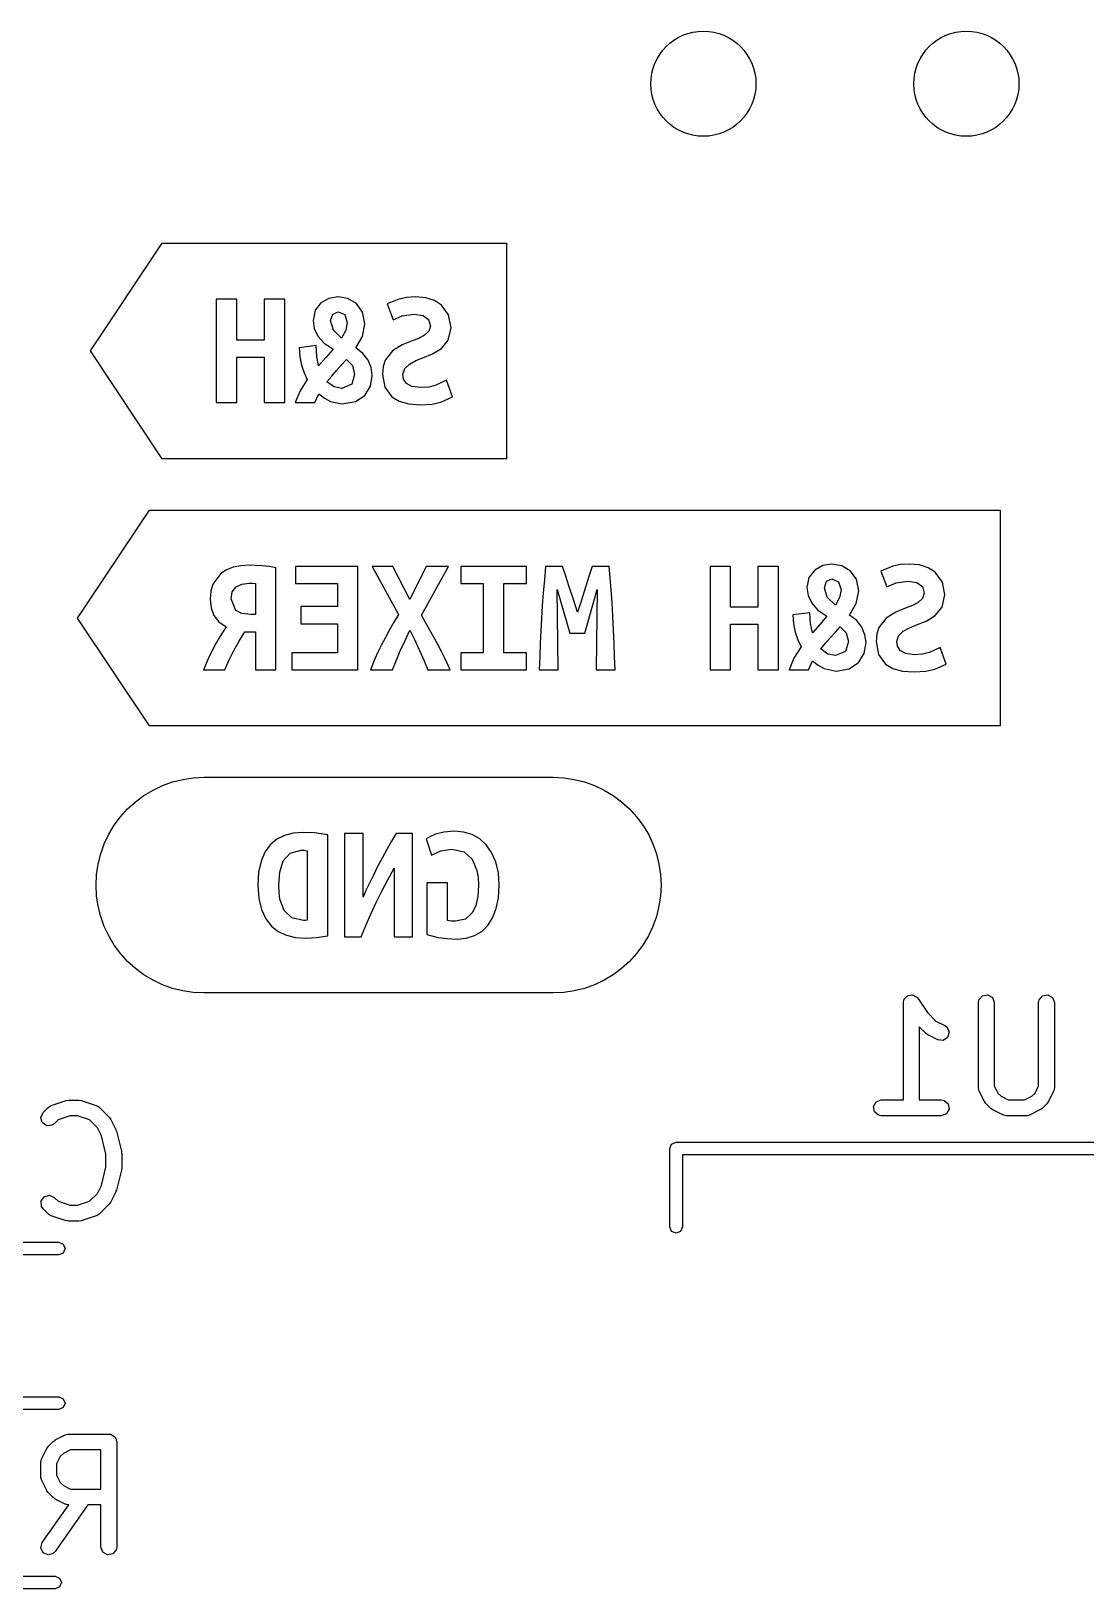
# Model space of a CAD drawing. Extents: x 84 to 124, y -233 to -38.
# Drawn here: x 95.25 to 105.28, y -105.13 to -90.31 of the extents above; entities that cross this region are included whole.
import ezdxf

# ---------------------------------------------------------------- set-up
doc = ezdxf.new("R2010")
doc.units = 0
doc.layers.add('BLACK', color=7, linetype='CONTINUOUS')

msp = doc.modelspace()

# ---------------------------------------------------------------- linework, layer by layer
at = {"layer": 'BLACK', "linetype": 'CONTINUOUS'}
for p, q in [((95.8124, -93.355), (96.496, -92.3296)), ((96.496, -92.3296), (99.7676, -92.3296)), ((99.7676, -92.3296), (99.7676, -94.3804)), ((97.0086, -92.8645), (97.0086, -93.8471)), ((97.2039, -92.8645), (97.0086, -92.8645)), ((97.2039, -93.2518), (97.2039, -92.8645)), ((97.6595, -92.8645), (97.4643, -92.8645)), ((97.4643, -92.8645), (97.4643, -93.2518)), ((97.6595, -93.8471), (97.6595, -92.8645)), ((98.0802, -92.8565), (98.004, -92.8986)), ((98.1675, -92.8422), (98.0802, -92.8565)), ((98.2604, -92.8581), (98.1675, -92.8422)), ((98.3421, -92.9057), (98.2604, -92.8581)), ((98.7462, -92.8629), (98.6327, -92.9089)), ((98.8194, -92.8474), (98.7462, -92.8629)), ((98.9041, -92.8422), (98.8194, -92.8474)), ((99.0014, -92.8509), (98.9041, -92.8422)), ((99.0837, -92.8768), (99.0014, -92.8509)), ((97.95, -92.9684), (97.9294, -93.0661)), ((98.004, -92.8986), (97.95, -92.9684)), ((98.0961, -93.0677), (98.1159, -93.005)), ((98.1159, -93.005), (98.1675, -92.9835)), ((98.1675, -92.9835), (98.231, -93.0105)), ((98.231, -93.0105), (98.2548, -93.0883)), ((98.4009, -92.9859), (98.3421, -92.9057)), ((98.4231, -93.0978), (98.4009, -92.9859)), ((98.6327, -92.9089), (98.6898, -93.0597)), ((98.7779, -93.0216), (98.8898, -93.0057)), ((98.8898, -93.0057), (98.9763, -93.0183)), ((99.151, -92.92), (99.0837, -92.8768)), ((99.2182, -93.0129), (99.151, -92.92)), ((99.2407, -93.1359), (99.2182, -93.0129)), ((97.9294, -93.0661), (97.9409, -93.1413)), ((97.9409, -93.1413), (97.9754, -93.2145)), ((98.1231, -93.1574), (98.0961, -93.0677)), ((98.2009, -93.2328), (98.1231, -93.1574)), ((98.2405, -93.1589), (98.2009, -93.2328)), ((98.2548, -93.0883), (98.2405, -93.1589)), ((98.3985, -93.2169), (98.4231, -93.0978)), ((98.6898, -93.0597), (98.7779, -93.0216)), ((98.9763, -93.0183), (99.0281, -93.0558)), ((99.0281, -93.0558), (99.0454, -93.1185)), ((99.0454, -93.1185), (99.0295, -93.1685)), ((99.2153, -93.2526), (99.2407, -93.1359)), ((97.4643, -93.2518), (97.2039, -93.2518)), ((97.958, -93.3042), (97.796, -93.3248)), ((97.9647, -93.4078), (97.958, -93.3042)), ((97.9754, -93.2145), (98.0346, -93.2814)), ((98.0346, -93.2814), (98.1199, -93.3375)), ((98.3358, -93.3264), (98.3985, -93.2169)), ((98.7763, -93.2986), (98.6842, -93.3558)), ((98.8724, -93.2597), (98.7763, -93.2986)), ((98.9335, -93.2359), (98.8724, -93.2597)), ((98.989, -93.2066), (98.9335, -93.2359)), ((99.0295, -93.1685), (98.989, -93.2066)), ((99.151, -93.3312), (99.2153, -93.2526)), ((96.496, -94.3804), (95.8124, -93.355)), ((97.2039, -93.8471), (97.2039, -93.4137)), ((97.2039, -93.4137), (97.4643, -93.4137)), ((97.4643, -93.4137), (97.4643, -93.8471)), ((97.796, -93.3248), (97.8026, -93.4106)), ((97.8026, -93.4106), (97.8191, -93.4899)), ((97.9818, -93.4963), (97.9647, -93.4078)), ((98.0532, -93.4153), (97.9818, -93.4963)), ((98.1199, -93.3375), (98.0532, -93.4153)), ((98.2005, -93.4887), (98.2469, -93.4376)), ((98.2469, -93.4376), (98.3032, -93.4955)), ((98.4039, -93.3794), (98.3358, -93.3264)), ((98.4525, -93.4431), (98.4039, -93.3794)), ((98.4816, -93.5139), (98.4525, -93.4431)), ((98.6152, -93.4447), (98.595, -93.5048)), ((98.6842, -93.3558), (98.6152, -93.4447)), ((98.8454, -93.4812), (98.9057, -93.4479)), ((98.9057, -93.4479), (98.9724, -93.4201)), ((98.9724, -93.4201), (99.0645, -93.3836)), ((99.0645, -93.3836), (99.151, -93.3312)), ((97.8191, -93.4899), (97.8435, -93.5626)), ((97.8435, -93.5626), (97.8738, -93.6281)), ((98.0612, -93.6487), (98.1064, -93.5939)), ((98.1064, -93.5939), (98.1532, -93.5407)), ((98.1532, -93.5407), (98.2005, -93.4887)), ((98.3247, -93.5788), (98.2969, -93.6725)), ((98.3032, -93.4955), (98.3247, -93.5788)), ((98.4739, -93.6915), (98.4914, -93.5884)), ((98.4914, -93.5884), (98.4816, -93.5139)), ((98.595, -93.5048), (98.5882, -93.5788)), ((98.5882, -93.5788), (98.6106, -93.7013)), ((98.7835, -93.5772), (98.8009, -93.5233)), ((98.7906, -93.6241), (98.7835, -93.5772)), ((98.8009, -93.5233), (98.8454, -93.4812)), ((97.8056, -93.736), (97.7595, -93.8471)), ((97.8738, -93.6281), (97.8056, -93.736)), ((98.1294, -93.6979), (98.0612, -93.6487)), ((98.2024, -93.7122), (98.1294, -93.6979)), ((98.2969, -93.6725), (98.2024, -93.7122)), ((98.4207, -93.7781), (98.4739, -93.6915)), ((98.6106, -93.7013), (98.6779, -93.7924)), ((98.8168, -93.6654), (98.7906, -93.6241)), ((98.8684, -93.6939), (98.8168, -93.6654)), ((98.9502, -93.7043), (98.8684, -93.6939)), ((99.0293, -93.6987), (98.9502, -93.7043)), ((99.0954, -93.682), (99.0293, -93.6987)), ((99.1978, -93.6344), (99.0954, -93.682)), ((99.255, -93.7931), (99.1978, -93.6344)), ((97.0086, -93.8471), (97.2039, -93.8471)), ((97.4643, -93.8471), (97.6595, -93.8471)), ((97.7595, -93.8471), (97.9453, -93.8471)), ((97.9453, -93.8471), (97.9834, -93.763)), ((97.9834, -93.763), (98.0381, -93.8049)), ((98.0381, -93.8049), (98.0945, -93.8352)), ((98.0945, -93.8352), (98.2072, -93.8598)), ((98.2072, -93.8598), (98.3318, -93.8376)), ((98.3318, -93.8376), (98.4207, -93.7781)), ((98.6779, -93.7924), (98.748, -93.8342)), ((98.748, -93.8342), (98.8388, -93.8594)), ((98.8388, -93.8594), (98.9502, -93.8678)), ((98.9502, -93.8678), (99.0601, -93.8612)), ((99.0601, -93.8612), (99.1454, -93.8416)), ((99.1454, -93.8416), (99.255, -93.7931)), ((99.7676, -94.3804), (96.496, -94.3804)), ((95.6902, -95.895), (96.3738, -94.8696)), ((96.3738, -94.8696), (104.462, -94.8696)), ((104.462, -94.8696), (104.462, -96.9204)), ((102.862, -95.3822), (102.774, -95.3965)), ((102.955, -95.3981), (102.862, -95.3822)), ((103.598, -95.3822), (103.514, -95.3874)), ((103.696, -95.3909), (103.598, -95.3822)), ((97.0531, -95.4711), (96.9777, -95.5719)), ((97.1071, -95.4366), (97.0531, -95.4711)), ((97.1706, -95.4124), (97.1071, -95.4366)), ((97.2428, -95.3981), (97.1706, -95.4124)), ((97.323, -95.3933), (97.2428, -95.3981)), ((97.3785, -95.3949), (97.323, -95.3933)), ((97.4452, -95.3989), (97.3785, -95.3949)), ((97.5143, -95.4068), (97.4452, -95.3989)), ((97.577, -95.4187), (97.5143, -95.4068)), ((97.577, -96.3871), (97.577, -95.4187)), ((97.7611, -95.4045), (97.7611, -95.5664)), ((98.3564, -95.4045), (97.7611, -95.4045)), ((98.3564, -96.3871), (98.3564, -95.4045)), ((98.6866, -95.4045), (98.4898, -95.4045)), ((98.4898, -95.4045), (98.7406, -95.8632)), ((98.8501, -95.7188), (98.6866, -95.4045)), ((99.0057, -95.4045), (98.8501, -95.7188)), ((98.9597, -95.868), (99.2169, -95.4045)), ((99.2169, -95.4045), (99.0057, -95.4045)), ((99.9582, -95.4045), (99.3343, -95.4045)), ((99.3343, -95.4045), (99.3343, -95.5664)), ((99.9582, -95.5664), (99.9582, -95.4045)), ((100.139, -95.4045), (100.128, -95.5315)), ((100.301, -95.4045), (100.139, -95.4045)), ((100.33, -95.4886), (100.301, -95.4045)), ((100.365, -95.5973), (100.33, -95.4886)), ((100.554, -95.4902), (100.519, -95.6029)), ((100.582, -95.4045), (100.554, -95.4902)), ((100.744, -95.4045), (100.582, -95.4045)), ((100.755, -95.512), (100.744, -95.4045)), ((100.764, -95.6283), (100.755, -95.512)), ((101.898, -95.4045), (101.703, -95.4045)), ((101.703, -95.4045), (101.703, -96.3871)), ((101.898, -95.7918), (101.898, -95.4045)), ((102.354, -95.4045), (102.158, -95.4045)), ((102.158, -95.4045), (102.158, -95.7918)), ((102.354, -96.3871), (102.354, -95.4045)), ((102.644, -95.5084), (102.624, -95.6061)), ((102.698, -95.4386), (102.644, -95.5084)), ((102.774, -95.3965), (102.698, -95.4386)), ((102.81, -95.545), (102.862, -95.5235)), ((102.862, -95.5235), (102.925, -95.5505)), ((103.036, -95.4457), (102.955, -95.3981)), ((103.095, -95.5259), (103.036, -95.4457)), ((103.117, -95.6378), (103.095, -95.5259)), ((103.44, -95.4029), (103.327, -95.4489)), ((103.327, -95.4489), (103.384, -95.5997)), ((103.514, -95.3874), (103.44, -95.4029)), ((103.778, -95.4168), (103.696, -95.3909)), ((103.845, -95.46), (103.778, -95.4168)), ((103.912, -95.5529), (103.845, -95.46)), ((96.958, -95.6384), (96.9515, -95.7156)), ((96.9777, -95.5719), (96.958, -95.6384)), ((97.1499, -95.714), (97.1618, -95.6466)), ((97.1618, -95.6466), (97.1976, -95.5997)), ((97.1976, -95.5997), (97.2527, -95.5723)), ((97.2527, -95.5723), (97.323, -95.5632)), ((97.323, -95.5632), (97.35, -95.564)), ((97.35, -95.564), (97.3817, -95.568)), ((97.3817, -95.568), (97.3817, -95.8632)), ((97.7611, -95.5664), (98.1612, -95.5664)), ((98.1612, -95.5664), (98.1612, -95.787)), ((99.3343, -95.5664), (99.5471, -95.5664)), ((99.5471, -95.5664), (99.5471, -96.2252)), ((99.7439, -96.2252), (99.7439, -95.5664)), ((99.7439, -95.5664), (99.9582, -95.5664)), ((100.118, -95.6553), (100.108, -95.7769)), ((100.128, -95.5315), (100.118, -95.6553)), ((100.26, -96.3871), (100.25, -95.6235)), ((100.25, -95.6235), (100.371, -96.0395)), ((100.404, -95.718), (100.365, -95.5973)), ((100.519, -95.6029), (100.481, -95.7251)), ((100.514, -96.0395), (100.63, -95.6235)), ((100.63, -95.6235), (100.622, -96.3871)), ((100.772, -95.7509), (100.764, -95.6283)), ((102.624, -95.6061), (102.635, -95.6813)), ((102.79, -95.6077), (102.81, -95.545)), ((102.817, -95.6974), (102.79, -95.6077)), ((102.925, -95.5505), (102.949, -95.6283)), ((102.949, -95.6283), (102.935, -95.6989)), ((103.093, -95.7569), (103.117, -95.6378)), ((103.384, -95.5997), (103.472, -95.5616)), ((103.472, -95.5616), (103.584, -95.5457)), ((103.584, -95.5457), (103.67, -95.5583)), ((103.67, -95.5583), (103.722, -95.5958)), ((103.722, -95.5958), (103.74, -95.6585)), ((103.74, -95.6585), (103.724, -95.7085)), ((103.91, -95.7926), (103.935, -95.6759)), ((103.935, -95.6759), (103.912, -95.5529)), ((96.9515, -95.7156), (96.9602, -95.7974)), ((96.9602, -95.7974), (96.9864, -95.8712)), ((97.1944, -95.8244), (97.1499, -95.714)), ((97.2527, -95.8535), (97.1944, -95.8244)), ((98.1612, -95.787), (97.8135, -95.787)), ((97.8135, -95.787), (97.8135, -95.949)), ((100.108, -95.7769), (100.1, -95.8974)), ((100.444, -95.8394), (100.404, -95.718)), ((100.481, -95.7251), (100.444, -95.8394)), ((100.779, -95.8775), (100.772, -95.7509)), ((102.158, -95.7918), (101.898, -95.7918)), ((102.635, -95.6813), (102.67, -95.7545)), ((102.67, -95.7545), (102.729, -95.8214)), ((102.729, -95.8214), (102.814, -95.8775)), ((102.895, -95.7728), (102.817, -95.6974)), ((102.935, -95.6989), (102.895, -95.7728)), ((103.03, -95.8664), (103.093, -95.7569)), ((103.567, -95.7997), (103.471, -95.8386)), ((103.628, -95.7759), (103.567, -95.7997)), ((103.683, -95.7466), (103.628, -95.7759)), ((103.724, -95.7085), (103.683, -95.7466)), ((103.845, -95.8712), (103.91, -95.7926)), ((96.3738, -96.9204), (95.6902, -95.895)), ((96.9864, -95.8712), (97.0329, -95.9327)), ((97.0329, -95.9327), (97.1023, -95.9775)), ((97.3388, -95.8632), (97.2527, -95.8535)), ((97.3817, -95.8632), (97.3388, -95.8632)), ((97.8135, -95.949), (98.1612, -95.949)), ((98.1612, -95.949), (98.1612, -96.2252)), ((98.6981, -95.9331), (98.6565, -96.0061)), ((98.7406, -95.8632), (98.6981, -95.9331)), ((98.9986, -95.9377), (98.9597, -95.868)), ((99.0391, -96.0101), (98.9986, -95.9377)), ((100.1, -95.8974), (100.094, -96.0176)), ((100.785, -96.0065), (100.779, -95.8775)), ((101.898, -96.3871), (101.898, -95.9537)), ((101.898, -95.9537), (102.158, -95.9537)), ((102.158, -95.9537), (102.158, -96.3871)), ((102.652, -95.8442), (102.49, -95.8648)), ((102.49, -95.8648), (102.497, -95.9506)), ((102.497, -95.9506), (102.513, -96.0299)), ((102.659, -95.9478), (102.652, -95.8442)), ((102.676, -96.0363), (102.659, -95.9478)), ((102.747, -95.9553), (102.676, -96.0363)), ((102.814, -95.8775), (102.747, -95.9553)), ((103.098, -95.9194), (103.03, -95.8664)), ((103.147, -95.9831), (103.098, -95.9194)), ((103.378, -95.8958), (103.309, -95.9847)), ((103.471, -95.8386), (103.378, -95.8958)), ((103.6, -95.9879), (103.667, -95.9601)), ((103.667, -95.9601), (103.759, -95.9236)), ((103.759, -95.9236), (103.845, -95.8712)), ((97.0452, -96.0688), (96.9864, -96.1736)), ((97.1023, -95.9775), (97.0452, -96.0688)), ((97.1761, -96.2038), (97.2263, -96.1151)), ((97.2263, -96.1151), (97.2801, -96.0252)), ((97.2801, -96.0252), (97.3817, -96.0252)), ((97.3817, -96.0252), (97.3817, -96.3871)), ((98.6166, -96.0797), (98.5795, -96.1514)), ((98.6565, -96.0061), (98.6166, -96.0797)), ((98.7589, -96.2077), (98.8035, -96.1093)), ((98.8035, -96.1093), (98.8501, -96.0109)), ((98.8501, -96.0109), (98.8962, -96.1063)), ((98.8962, -96.1063), (98.9422, -96.2054)), ((99.0793, -96.0829), (99.0391, -96.0101)), ((99.1176, -96.1538), (99.0793, -96.0829)), ((100.094, -96.0176), (100.088, -96.1387)), ((100.371, -96.0395), (100.514, -96.0395)), ((100.791, -96.1363), (100.785, -96.0065)), ((102.513, -96.0299), (102.538, -96.1026)), ((102.538, -96.1026), (102.568, -96.168)), ((102.801, -96.1339), (102.847, -96.0807)), ((102.847, -96.0807), (102.895, -96.0287)), ((102.895, -96.0287), (102.941, -95.9775)), ((102.941, -95.9775), (102.997, -96.0355)), ((103.019, -96.1188), (102.991, -96.2125)), ((102.997, -96.0355), (103.019, -96.1188)), ((103.176, -96.0539), (103.147, -95.9831)), ((103.186, -96.1284), (103.176, -96.0539)), ((103.289, -96.0448), (103.282, -96.1188)), ((103.282, -96.1188), (103.305, -96.2413)), ((103.309, -95.9847), (103.289, -96.0448)), ((103.478, -96.1172), (103.495, -96.0633)), ((103.485, -96.1641), (103.478, -96.1172)), ((103.495, -96.0633), (103.54, -96.0212)), ((103.54, -96.0212), (103.6, -95.9879)), ((96.9864, -96.1736), (96.9316, -96.2831)), ((97.1307, -96.2937), (97.1761, -96.2038)), ((98.1612, -96.2252), (97.7262, -96.2252)), ((97.7262, -96.2252), (97.7262, -96.3871)), ((98.5459, -96.2196), (98.5168, -96.2831)), ((98.5795, -96.1514), (98.5459, -96.2196)), ((98.7186, -96.3018), (98.7589, -96.2077)), ((98.9422, -96.2054), (98.9851, -96.3012)), ((99.1534, -96.2212), (99.1176, -96.1538)), ((99.1859, -96.2839), (99.1534, -96.2212)), ((99.5471, -96.2252), (99.3343, -96.2252)), ((99.3343, -96.2252), (99.3343, -96.3871)), ((99.9582, -96.2252), (99.7439, -96.2252)), ((99.9582, -96.3871), (99.9582, -96.2252)), ((100.084, -96.2615), (100.08, -96.3871)), ((100.088, -96.1387), (100.084, -96.2615)), ((100.796, -96.2641), (100.791, -96.1363)), ((100.801, -96.3871), (100.796, -96.2641)), ((102.568, -96.168), (102.5, -96.276)), ((102.755, -96.1887), (102.801, -96.1339)), ((102.824, -96.2379), (102.755, -96.1887)), ((102.897, -96.2522), (102.824, -96.2379)), ((102.991, -96.2125), (102.897, -96.2522)), ((103.115, -96.3181), (103.168, -96.2315)), ((103.168, -96.2315), (103.186, -96.1284)), ((103.305, -96.2413), (103.372, -96.3324)), ((103.511, -96.2054), (103.485, -96.1641)), ((103.563, -96.2339), (103.511, -96.2054)), ((103.644, -96.2442), (103.563, -96.2339)), ((103.724, -96.2387), (103.644, -96.2442)), ((103.79, -96.222), (103.724, -96.2387)), ((103.892, -96.1744), (103.79, -96.222)), ((103.949, -96.3331), (103.892, -96.1744)), ((96.9316, -96.2831), (96.8864, -96.3871)), ((96.8864, -96.3871), (97.0912, -96.3871)), ((97.0912, -96.3871), (97.1307, -96.2937)), ((97.3817, -96.3871), (97.577, -96.3871)), ((97.7262, -96.3871), (98.3564, -96.3871)), ((98.5168, -96.2831), (98.4739, -96.3871)), ((98.4739, -96.3871), (98.685, -96.3871)), ((98.685, -96.3871), (98.7186, -96.3018)), ((98.9851, -96.3012), (99.0216, -96.3871)), ((99.0216, -96.3871), (99.2327, -96.3871)), ((99.2327, -96.3871), (99.1859, -96.2839)), ((99.3343, -96.3871), (99.9582, -96.3871)), ((100.08, -96.3871), (100.26, -96.3871)), ((100.622, -96.3871), (100.801, -96.3871)), ((101.703, -96.3871), (101.898, -96.3871)), ((102.158, -96.3871), (102.354, -96.3871)), ((102.5, -96.276), (102.454, -96.3871)), ((102.454, -96.3871), (102.64, -96.3871)), ((102.64, -96.3871), (102.678, -96.303)), ((102.678, -96.303), (102.732, -96.3449)), ((102.732, -96.3449), (102.789, -96.3752)), ((102.789, -96.3752), (102.901, -96.3998)), ((102.901, -96.3998), (103.026, -96.3776)), ((103.026, -96.3776), (103.115, -96.3181)), ((103.372, -96.3324), (103.442, -96.3742)), ((103.442, -96.3742), (103.533, -96.3994)), ((103.533, -96.3994), (103.644, -96.4078)), ((103.644, -96.4078), (103.754, -96.4012)), ((103.754, -96.4012), (103.84, -96.3816)), ((103.84, -96.3816), (103.949, -96.3331)), ((104.462, -96.9204), (96.3738, -96.9204)), ((96.4992, -97.4877), (96.594, -97.4538)), ((96.594, -97.4538), (96.6916, -97.4293)), ((96.6916, -97.4293), (96.7911, -97.4145)), ((96.7911, -97.4145), (96.8916, -97.4096)), ((96.8916, -97.4096), (100.212, -97.4096)), ((100.212, -97.4096), (100.313, -97.4145)), ((100.313, -97.4145), (100.412, -97.4293)), ((100.412, -97.4293), (100.51, -97.4538)), ((100.51, -97.4538), (100.605, -97.4877)), ((96.2411, -97.6424), (96.3219, -97.5824)), ((96.3219, -97.5824), (96.4082, -97.5307)), ((96.4082, -97.5307), (96.4992, -97.4877)), ((100.605, -97.4877), (100.696, -97.5307)), ((100.696, -97.5307), (100.782, -97.5824)), ((100.782, -97.5824), (100.863, -97.6424)), ((96.099, -97.7845), (96.1665, -97.7099)), ((96.1665, -97.7099), (96.2411, -97.6424)), ((100.863, -97.6424), (100.937, -97.7099)), ((100.937, -97.7099), (101.005, -97.7845)), ((95.9873, -97.9516), (96.039, -97.8653)), ((96.039, -97.8653), (96.099, -97.7845)), ((101.005, -97.7845), (101.065, -97.8653)), ((101.065, -97.8653), (101.117, -97.9516)), ((95.9104, -98.1373), (95.9443, -98.0426)), ((95.9443, -98.0426), (95.9873, -97.9516)), ((97.5834, -97.9986), (97.5217, -98.0516)), ((97.6574, -97.9619), (97.5834, -97.9986)), ((97.7418, -97.9405), (97.6574, -97.9619)), ((97.8344, -97.9333), (97.7418, -97.9405)), ((97.944, -97.9381), (97.8344, -97.9333)), ((98.0694, -97.9572), (97.944, -97.9381)), ((98.0694, -98.916), (98.0694, -97.9572)), ((98.2281, -97.9445), (98.2281, -98.9271)), ((98.4044, -97.9445), (98.2281, -97.9445)), ((98.4044, -98.5493), (98.4044, -97.9445)), ((98.6742, -98.0173), (98.6298, -98.0961)), ((98.7187, -97.9445), (98.6742, -98.0173)), ((98.8758, -97.9445), (98.7187, -97.9445)), ((98.8758, -98.9271), (98.8758, -97.9445)), ((99.0386, -97.9746), (99.006, -97.9937)), ((99.006, -97.9937), (99.0568, -98.1492)), ((99.0933, -97.9508), (99.0386, -97.9746)), ((99.1719, -97.931), (99.0933, -97.9508)), ((99.2743, -97.9222), (99.1719, -97.931)), ((99.3604, -97.9304), (99.2743, -97.9222)), ((99.441, -97.9548), (99.3604, -97.9304)), ((99.5136, -97.9955), (99.441, -97.9548)), ((99.5759, -98.0524), (99.5136, -97.9955)), ((101.117, -97.9516), (101.16, -98.0426)), ((101.16, -98.0426), (101.194, -98.1373)), ((95.8859, -98.235), (95.9104, -98.1373)), ((97.4723, -98.1211), (97.4352, -98.2072)), ((97.5217, -98.0516), (97.4723, -98.1211)), ((97.6455, -98.2048), (97.7106, -98.131)), ((97.7106, -98.131), (97.817, -98.1032)), ((97.817, -98.1032), (97.8456, -98.104)), ((97.8456, -98.104), (97.8741, -98.108)), ((97.8741, -98.108), (97.8741, -98.7684)), ((98.5859, -98.1776), (98.5433, -98.2588)), ((98.6298, -98.0961), (98.5859, -98.1776)), ((99.0568, -98.1492), (99.1425, -98.1096)), ((99.1425, -98.1096), (99.2473, -98.0921)), ((99.2473, -98.0921), (99.3648, -98.1175)), ((99.3648, -98.1175), (99.4434, -98.1881)), ((99.4434, -98.1881), (99.4878, -98.2961)), ((99.6271, -98.1252), (99.5759, -98.0524)), ((99.6664, -98.2135), (99.6271, -98.1252)), ((101.194, -98.1373), (101.218, -98.235)), ((95.8662, -98.435), (95.8712, -98.3345)), ((95.8712, -98.3345), (95.8859, -98.235)), ((97.412, -98.3114), (97.4042, -98.435)), ((97.4352, -98.2072), (97.412, -98.3114)), ((97.6027, -98.435), (97.6122, -98.3112)), ((97.6122, -98.3112), (97.6455, -98.2048)), ((98.5028, -98.3386), (98.4655, -98.4159)), ((98.5433, -98.2588), (98.5028, -98.3386)), ((98.6406, -98.3836), (98.6996, -98.2747)), ((98.6996, -98.2747), (98.6996, -98.9271)), ((99.4878, -98.2961), (99.498, -98.3622)), ((99.6914, -98.3169), (99.6664, -98.2135)), ((99.6998, -98.435), (99.6914, -98.3169)), ((101.218, -98.235), (101.233, -98.3345)), ((101.233, -98.3345), (101.238, -98.435)), ((95.8712, -98.5355), (95.8662, -98.435)), ((97.4042, -98.435), (97.4128, -98.5614)), ((97.6057, -98.505), (97.6027, -98.435)), ((98.4323, -98.4874), (98.4044, -98.5493)), ((98.4655, -98.4159), (98.4323, -98.4874)), ((98.5306, -98.6009), (98.5843, -98.4923)), ((98.5843, -98.4923), (98.6406, -98.3836)), ((99.206, -98.4128), (99.0108, -98.4128)), ((99.0108, -98.4128), (99.0108, -98.9033)), ((99.206, -98.7715), (99.206, -98.4128)), ((99.5013, -98.435), (99.4952, -98.5422)), ((99.498, -98.3622), (99.5013, -98.435)), ((99.6926, -98.5543), (99.6998, -98.435)), ((101.238, -98.435), (101.233, -98.5355)), ((95.8859, -98.635), (95.8712, -98.5355)), ((95.9104, -98.7327), (95.8859, -98.635)), ((97.4128, -98.5614), (97.4384, -98.6676)), ((97.6146, -98.5691), (97.6057, -98.505)), ((97.6543, -98.6747), (97.6146, -98.5691)), ((98.4795, -98.7095), (98.5306, -98.6009)), ((99.4766, -98.6287), (99.4458, -98.6946)), ((99.4952, -98.5422), (99.4766, -98.6287)), ((99.6712, -98.658), (99.6926, -98.5543)), ((101.218, -98.635), (101.194, -98.7327)), ((101.233, -98.5355), (101.218, -98.635)), ((95.9443, -98.8274), (95.9104, -98.7327)), ((97.4384, -98.6676), (97.479, -98.7547)), ((97.479, -98.7547), (97.5328, -98.8239)), ((97.7273, -98.7446), (97.6543, -98.6747)), ((97.8392, -98.77), (97.7273, -98.7446)), ((97.8567, -98.77), (97.8392, -98.77)), ((97.8741, -98.7684), (97.8567, -98.77)), ((98.4311, -98.8182), (98.4795, -98.7095)), ((99.2441, -98.7763), (99.206, -98.7715)), ((99.2822, -98.7779), (99.2441, -98.7763)), ((99.3771, -98.7571), (99.2822, -98.7779)), ((99.4458, -98.6946), (99.3771, -98.7571)), ((99.5902, -98.8184), (99.6367, -98.7462)), ((99.6367, -98.7462), (99.6712, -98.658)), ((101.194, -98.7327), (101.16, -98.8274)), ((95.9873, -98.9184), (95.9443, -98.8274)), ((96.039, -99.0047), (95.9873, -98.9184)), ((97.5328, -98.8239), (97.5989, -98.8761)), ((97.5989, -98.8761), (97.6765, -98.912)), ((97.6765, -98.912), (97.764, -98.9329)), ((97.764, -98.9329), (97.8598, -98.9398)), ((97.8598, -98.9398), (97.9622, -98.9343)), ((97.9622, -98.9343), (98.0694, -98.916)), ((98.2281, -98.9271), (98.3853, -98.9271)), ((98.3853, -98.9271), (98.4311, -98.8182)), ((98.6996, -98.9271), (98.8758, -98.9271)), ((99.0108, -98.9033), (99.1195, -98.9319)), ((99.1195, -98.9319), (99.2011, -98.9438)), ((99.3856, -98.9396), (99.464, -98.9152)), ((99.464, -98.9152), (99.5325, -98.8747)), ((99.5325, -98.8747), (99.5902, -98.8184)), ((101.117, -98.9184), (101.065, -99.0047)), ((101.16, -98.8274), (101.117, -98.9184)), ((96.099, -99.0855), (96.039, -99.0047)), ((96.1665, -99.1601), (96.099, -99.0855)), ((99.2011, -98.9438), (99.2981, -98.9478)), ((99.2981, -98.9478), (99.3856, -98.9396)), ((101.005, -99.0855), (100.937, -99.1601)), ((101.065, -99.0047), (101.005, -99.0855)), ((96.2411, -99.2276), (96.1665, -99.1601)), ((96.3219, -99.2876), (96.2411, -99.2276)), ((100.863, -99.2276), (100.782, -99.2876)), ((100.937, -99.1601), (100.863, -99.2276)), ((96.4082, -99.3393), (96.3219, -99.2876)), ((96.4992, -99.3823), (96.4082, -99.3393)), ((100.696, -99.3393), (100.605, -99.3823)), ((100.782, -99.2876), (100.696, -99.3393)), ((96.594, -99.4162), (96.4992, -99.3823)), ((96.6916, -99.4407), (96.594, -99.4162)), ((96.7911, -99.4555), (96.6916, -99.4407)), ((96.8916, -99.4604), (96.7911, -99.4555)), ((100.212, -99.4604), (96.8916, -99.4604)), ((100.313, -99.4555), (100.212, -99.4604)), ((100.412, -99.4407), (100.313, -99.4555)), ((100.51, -99.4162), (100.412, -99.4407)), ((100.605, -99.3823), (100.51, -99.4162)), ((103.541, -99.5524), (103.546, -99.5267)), ((103.546, -99.5267), (103.548, -99.5234)), ((103.548, -99.5234), (103.549, -99.5191)), ((103.549, -99.5191), (103.565, -99.5041)), ((103.565, -99.5041), (103.579, -99.4874)), ((103.579, -99.4874), (103.583, -99.4867)), ((103.583, -99.4867), (103.586, -99.4837)), ((103.586, -99.4837), (103.608, -99.4823)), ((103.608, -99.4823), (103.629, -99.4785)), ((103.629, -99.4785), (103.633, -99.4807)), ((103.633, -99.4807), (103.637, -99.4804)), ((103.637, -99.4804), (103.655, -99.4933)), ((103.655, -99.4933), (103.674, -99.5042)), ((103.674, -99.5042), (103.675, -99.5082)), ((103.675, -99.5082), (103.679, -99.5108)), ((103.679, -99.5108), (103.77, -99.6475)), ((104.255, -99.5524), (104.26, -99.5267)), ((104.26, -99.5267), (104.293, -99.4874)), ((104.293, -99.4874), (104.343, -99.4785)), ((104.343, -99.4785), (104.388, -99.5042)), ((104.388, -99.5042), (104.405, -99.5524)), ((104.827, -99.5524), (104.831, -99.5267)), ((104.831, -99.5267), (104.864, -99.4874)), ((104.864, -99.4874), (104.915, -99.4785)), ((104.915, -99.4785), (104.959, -99.5042)), ((104.959, -99.5042), (104.977, -99.5524)), ((103.541, -100.477), (103.541, -99.5524)), ((103.77, -99.6475), (103.851, -99.7288)), ((104.255, -100.362), (104.255, -99.5524)), ((104.405, -99.5524), (104.405, -100.344)), ((104.827, -100.344), (104.827, -99.5524)), ((104.977, -99.5524), (104.977, -100.362)), ((103.754, -99.8435), (103.691, -99.7811)), ((103.691, -99.7811), (103.691, -100.477)), ((103.851, -99.7288), (103.935, -99.771)), ((103.935, -99.771), (103.956, -99.7865)), ((103.956, -99.7865), (103.977, -99.8336)), ((103.755, -99.8442), (103.754, -99.8435)), ((103.773, -99.8576), (103.755, -99.8442)), ((103.868, -99.9052), (103.773, -99.8576)), ((103.919, -99.911), (103.868, -99.9052)), ((103.962, -99.8828), (103.919, -99.911)), ((103.977, -99.8336), (103.962, -99.8828)), ((104.257, -100.366), (104.255, -100.362)), ((104.256, -100.37), (104.257, -100.366)), ((104.263, -100.395), (104.256, -100.37)), ((104.311, -100.491), (104.263, -100.395)), ((104.405, -100.344), (104.44, -100.413)), ((104.44, -100.413), (104.47, -100.443)), ((104.762, -100.443), (104.793, -100.413)), ((104.793, -100.413), (104.827, -100.344)), ((104.969, -100.395), (104.921, -100.491)), ((104.972, -100.388), (104.969, -100.391)), ((104.969, -100.391), (104.969, -100.395)), ((104.977, -100.362), (104.972, -100.388)), ((95.3636, -100.597), (95.4113, -100.549)), ((95.4113, -100.549), (95.4326, -100.534)), ((95.4326, -100.534), (95.4371, -100.534)), ((95.4371, -100.534), (95.4406, -100.531)), ((95.4406, -100.531), (95.5834, -100.483)), ((95.5834, -100.483), (95.6056, -100.48)), ((95.6056, -100.48), (95.6071, -100.479)), ((95.6071, -100.479), (95.7024, -100.479)), ((95.7024, -100.479), (95.7245, -100.483)), ((95.7245, -100.483), (95.7261, -100.483)), ((95.7261, -100.483), (95.869, -100.531)), ((95.869, -100.531), (95.8919, -100.543)), ((95.8919, -100.543), (95.8942, -100.547)), ((95.8942, -100.547), (95.8983, -100.549)), ((95.8983, -100.549), (95.9935, -100.644)), ((103.257, -100.539), (103.282, -100.495)), ((103.266, -100.59), (103.257, -100.539)), ((103.282, -100.495), (103.33, -100.477)), ((103.33, -100.477), (103.541, -100.477)), ((103.691, -100.477), (103.902, -100.477)), ((103.902, -100.477), (103.928, -100.482)), ((103.928, -100.482), (103.967, -100.515)), ((103.976, -100.565), (103.95, -100.61)), ((103.967, -100.515), (103.976, -100.565)), ((104.312, -100.492), (104.311, -100.491)), ((104.325, -100.51), (104.312, -100.492)), ((104.373, -100.558), (104.325, -100.51)), ((104.374, -100.558), (104.373, -100.558)), ((104.392, -100.572), (104.374, -100.558)), ((104.47, -100.443), (104.539, -100.477)), ((104.539, -100.477), (104.694, -100.477)), ((104.694, -100.477), (104.762, -100.443)), ((104.86, -100.558), (104.841, -100.571)), ((104.907, -100.51), (104.86, -100.558)), ((104.908, -100.509), (104.907, -100.51)), ((104.921, -100.491), (104.908, -100.509)), ((95.342, -100.643), (95.3636, -100.597)), ((95.3552, -100.693), (95.342, -100.643)), ((95.3973, -100.722), (95.3552, -100.693)), ((95.4697, -100.703), (95.4484, -100.718)), ((95.5048, -100.668), (95.4697, -100.703)), ((95.6193, -100.629), (95.5048, -100.668)), ((95.6902, -100.629), (95.6193, -100.629)), ((95.8047, -100.668), (95.6902, -100.629)), ((95.8788, -100.742), (95.8047, -100.668)), ((95.9935, -100.644), (96.0064, -100.663)), ((96.0064, -100.663), (96.0076, -100.664)), ((96.0076, -100.664), (96.0552, -100.759)), ((103.305, -100.623), (103.266, -100.59)), ((103.33, -100.627), (103.305, -100.623)), ((103.902, -100.627), (103.33, -100.627)), ((103.95, -100.61), (103.902, -100.627)), ((104.487, -100.619), (104.392, -100.572)), ((104.492, -100.62), (104.487, -100.619)), ((104.495, -100.623), (104.492, -100.62)), ((104.521, -100.627), (104.495, -100.623)), ((104.711, -100.627), (104.521, -100.627)), ((104.716, -100.626), (104.711, -100.627)), ((104.72, -100.627), (104.716, -100.626)), ((104.745, -100.619), (104.72, -100.627)), ((104.84, -100.572), (104.745, -100.619)), ((104.841, -100.571), (104.84, -100.572)), ((95.4484, -100.718), (95.3973, -100.722)), ((95.9173, -100.819), (95.8788, -100.742)), ((95.9607, -100.992), (95.9173, -100.819)), ((96.0552, -100.759), (96.0589, -100.771)), ((96.0589, -100.771), (96.0609, -100.774)), ((96.0609, -100.774), (96.1085, -100.965)), ((95.9607, -101.117), (95.9607, -100.992)), ((96.1085, -100.965), (96.1095, -100.98)), ((96.1095, -100.98), (96.1107, -100.983)), ((96.1107, -100.983), (96.1107, -101.126)), ((101.32, -100.94), (101.338, -100.898)), ((101.32, -101.685), (101.32, -100.94)), ((101.338, -100.898), (101.38, -100.88)), ((101.38, -100.88), (106.9, -100.88)), ((106.84, -101), (101.44, -101)), ((101.44, -101), (101.44, -101.685)), ((95.9173, -101.29), (95.9607, -101.117)), ((96.1085, -101.144), (96.0609, -101.334)), ((96.1107, -101.126), (96.1081, -101.141)), ((96.1081, -101.141), (96.1085, -101.144)), ((95.8788, -101.367), (95.9173, -101.29)), ((95.3442, -101.44), (95.3736, -101.398)), ((95.3487, -101.491), (95.3442, -101.44)), ((95.3736, -101.398), (95.4232, -101.384)), ((95.4232, -101.384), (95.4697, -101.406)), ((95.4697, -101.406), (95.5048, -101.441)), ((95.5048, -101.441), (95.6193, -101.479)), ((95.6902, -101.479), (95.8047, -101.441)), ((95.8047, -101.441), (95.8788, -101.367)), ((96.0076, -101.445), (95.9942, -101.463)), ((96.0552, -101.35), (96.0076, -101.445)), ((96.0556, -101.346), (96.0552, -101.35)), ((96.0609, -101.334), (96.0556, -101.346)), ((95.3636, -101.512), (95.3487, -101.491)), ((95.4113, -101.56), (95.3636, -101.512)), ((95.4153, -101.562), (95.4113, -101.56)), ((95.4177, -101.566), (95.4153, -101.562)), ((95.4406, -101.578), (95.4177, -101.566)), ((95.5834, -101.626), (95.4406, -101.578)), ((95.6193, -101.479), (95.6902, -101.479)), ((95.869, -101.578), (95.7261, -101.626)), ((95.8725, -101.575), (95.869, -101.578)), ((95.8769, -101.575), (95.8725, -101.575)), ((95.8983, -101.56), (95.8769, -101.575)), ((95.9935, -101.465), (95.8983, -101.56)), ((95.9942, -101.463), (95.9935, -101.465)), ((95.5851, -101.625), (95.5834, -101.626)), ((95.6071, -101.629), (95.5851, -101.625)), ((95.7024, -101.629), (95.6071, -101.629)), ((95.7039, -101.629), (95.7024, -101.629)), ((95.7261, -101.626), (95.7039, -101.629)), ((101.338, -101.727), (101.32, -101.685)), ((101.38, -101.745), (101.338, -101.727)), ((101.422, -101.727), (101.38, -101.745)), ((101.44, -101.685), (101.422, -101.727)), ((94.9887, -101.831), (95.5113, -101.831)), ((95.5113, -101.831), (95.5537, -101.849)), ((95.5537, -101.849), (95.5713, -101.891)), ((95.5713, -101.891), (95.5537, -101.933)), ((95.5113, -101.951), (94.9887, -101.951)), ((95.5537, -101.933), (95.5113, -101.951)), ((94.9887, -103.301), (95.5113, -103.301)), ((95.5113, -103.301), (95.5537, -103.319)), ((95.5537, -103.319), (95.5713, -103.361)), ((95.5713, -103.361), (95.5537, -103.403)), ((95.5113, -103.421), (94.9887, -103.421)), ((95.5537, -103.403), (95.5113, -103.421)), ((95.4784, -103.71), (95.5736, -103.662)), ((95.5736, -103.662), (95.5986, -103.655)), ((95.5986, -103.655), (95.6029, -103.656)), ((95.6029, -103.656), (95.6071, -103.654)), ((95.6071, -103.654), (95.9881, -103.654)), ((95.9881, -103.654), (95.9978, -103.656)), ((95.9978, -103.656), (96.0011, -103.656)), ((96.0011, -103.656), (96.004, -103.657)), ((96.004, -103.657), (96.0137, -103.659)), ((96.0137, -103.659), (96.0287, -103.671)), ((96.0287, -103.671), (96.0455, -103.681)), ((95.3496, -103.886), (95.3972, -103.791)), ((95.3972, -103.791), (95.4106, -103.773)), ((95.4106, -103.773), (95.4113, -103.772)), ((95.4113, -103.772), (95.4589, -103.724)), ((95.4589, -103.724), (95.4772, -103.711)), ((95.4772, -103.711), (95.4784, -103.71)), ((95.6248, -103.804), (95.5563, -103.839)), ((95.9131, -103.804), (95.6248, -103.804)), ((95.9131, -104.178), (95.9131, -103.804)), ((96.0455, -103.681), (96.0479, -103.688)), ((96.0479, -103.688), (96.053, -103.692)), ((96.053, -103.692), (96.0564, -103.711)), ((96.0564, -103.711), (96.0631, -103.729)), ((96.0631, -103.729), (96.0631, -104.729)), ((95.3417, -103.92), (95.3462, -103.894)), ((95.3417, -104.063), (95.3417, -103.92)), ((95.3462, -103.894), (95.3491, -103.891)), ((95.3491, -103.891), (95.3496, -103.886)), ((95.5259, -103.869), (95.4917, -103.938)), ((95.4917, -103.938), (95.4917, -104.045)), ((95.5563, -103.839), (95.5259, -103.869)), ((95.3432, -104.067), (95.3417, -104.063)), ((95.3422, -104.071), (95.3432, -104.067)), ((95.3496, -104.096), (95.3422, -104.071)), ((95.3972, -104.191), (95.3496, -104.096)), ((95.4917, -104.045), (95.5259, -104.114)), ((95.5259, -104.114), (95.5563, -104.144)), ((95.3984, -104.193), (95.3972, -104.191)), ((95.4113, -104.211), (95.3984, -104.193)), ((95.4589, -104.259), (95.4113, -104.211)), ((95.4604, -104.259), (95.4589, -104.259)), ((95.4784, -104.273), (95.4604, -104.259)), ((95.5563, -104.144), (95.6248, -104.178)), ((95.6248, -104.178), (95.9131, -104.178)), ((95.3552, -104.686), (95.6061, -104.328)), ((95.789, -104.328), (95.4781, -104.772)), ((95.5736, -104.32), (95.4784, -104.273)), ((95.5781, -104.321), (95.5736, -104.32)), ((95.5815, -104.324), (95.5781, -104.321)), ((95.6061, -104.328), (95.5815, -104.324)), ((95.9131, -104.328), (95.789, -104.328)), ((95.9131, -104.729), (95.9131, -104.328)), ((95.342, -104.736), (95.3552, -104.686)), ((95.3636, -104.782), (95.342, -104.736)), ((95.4101, -104.804), (95.3636, -104.782)), ((95.4597, -104.791), (95.4101, -104.804)), ((95.4781, -104.772), (95.4597, -104.791)), ((95.9306, -104.778), (95.9131, -104.729)), ((95.9751, -104.803), (95.9306, -104.778)), ((96.0256, -104.794), (95.9751, -104.803)), ((96.0586, -104.755), (96.0256, -104.794)), ((96.0631, -104.729), (96.0586, -104.755)), ((95.0229, -105.006), (95.4771, -105.006)), ((95.4771, -105.006), (95.5195, -105.024)), ((95.4771, -105.126), (95.0229, -105.126)), ((95.5195, -105.108), (95.4771, -105.126)), ((95.5195, -105.024), (95.5371, -105.066)), ((95.5371, -105.066), (95.5195, -105.108))]:
    msp.add_line(p, q, dxfattribs=at)
at = {"layer": 'BLACK'}
for centre in [(101.64, -90.815), (104.14, -90.815)]:
    msp.add_circle(centre, 0.5, dxfattribs=at)

doc.saveas('drawing.dxf')
